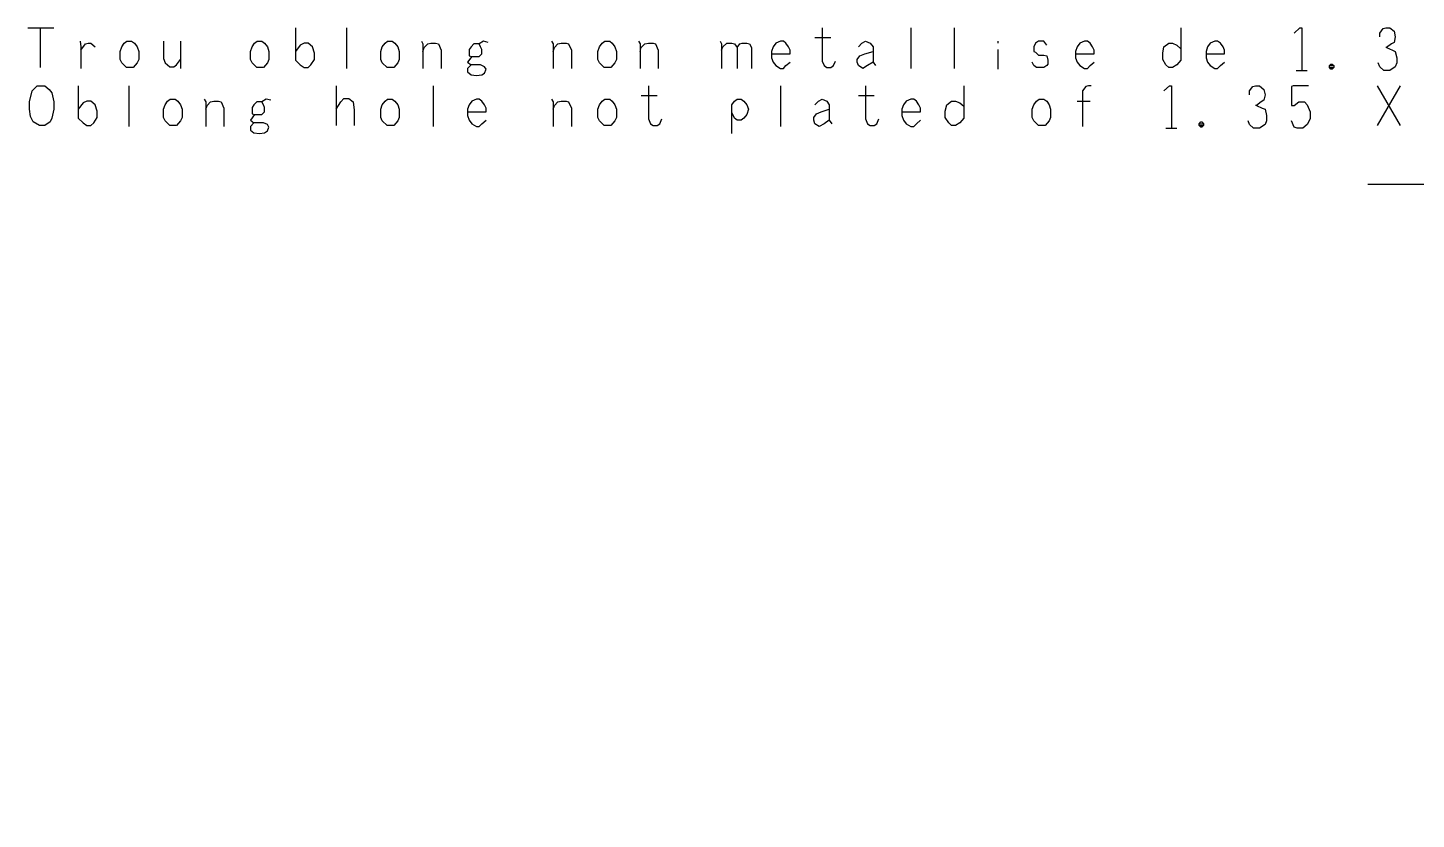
# Model space of a CAD drawing. Header units: millimetres. Extents: x 0 to 1189, y 35 to 806.
# Drawn here: x 332.9 to 420.8, y 500.2 to 550.3 of the extents above; entities that cross this region are included whole.
import ezdxf

# ---------------------------------------------------------------- set-up
doc = ezdxf.new("R2010")
doc.units = ezdxf.units.MM
doc.layers.add('Pen 1', color=7, linetype='Continuous')

msp = doc.modelspace()

# ---------------------------------------------------------------- linework, layer by layer
at = {"layer": 'Pen 1', "color": 7, "lineweight": 30}
for p, q in [((332.9, 550.325), (334.55, 550.325)), ((333.675, 550.325), (333.675, 547.8)), ((353.075, 550.325), (353.075, 547.75)), ((382.75, 549.7), (383.75, 549.7)), ((388.825, 550.325), (388.825, 547.75)), ((391.575, 550.325), (391.575, 547.75)), ((342.575, 549.475), (342.575, 547.75)), ((394.325, 549.475), (394.325, 549.35)), ((394.325, 548.95), (394.325, 547.7)), ((415.325, 547.8), (415.6, 547.8)), ((413.225, 547.625), (413.925, 547.625)), ((339.3, 546.65), (339.3, 544.075)), ((352.425, 546.65), (352.425, 544.125)), ((358.575, 546.65), (358.575, 544.075)), ((371.75, 546.025), (372.75, 546.025)), ((380.575, 546.65), (380.575, 544.075)), ((385.5, 546.025), (386.5, 546.025)), ((418.35, 546.65), (419.8, 544.125)), ((419.8, 546.65), (418.35, 544.125)), ((399.35, 545.675), (400.175, 545.675)), ((404.975, 543.975), (405.675, 543.975)), ((407.075, 544.125), (407.35, 544.125))]:
    msp.add_line(p, q, dxfattribs=at)
for points in [[(349.85, 550.325), (349.85, 548.275), (350.15, 547.975), (350.4, 547.8), (350.65, 547.8), (350.825, 547.975), (351.05, 548.325), (351.05, 548.725), (350.925, 549.125), (350.65, 549.35), (350.4, 549.35), (350.15, 549.225), (349.85, 548.825)], [(383.2, 550.325), (383.2, 548.2), (383.325, 547.925), (383.5, 547.8), (383.75, 547.8), (383.925, 547.925), (384.05, 548.2)], [(405.925, 550.325), (405.925, 548.275), (405.675, 547.975), (405.4, 547.8), (405.15, 547.8), (404.975, 547.975), (404.775, 548.325), (404.775, 548.725), (404.85, 549.125), (405.15, 549.35), (405.4, 549.35), (405.675, 549.225), (405.925, 549)], [(413.1, 549.975), (413.45, 550.325), (413.575, 550.325), (413.575, 547.625)], [(418.525, 549.75), (418.525, 549.975), (418.725, 550.275), (418.9, 550.325), (419.15, 550.325), (419.425, 550.1), (419.5, 549.75), (419.425, 549.4), (419.25, 549.3), (418.95, 549.075), (418.9, 549.075)], [(336.225, 549.475), (336.25, 549.125), (336.25, 547.75)], [(336.25, 548.9), (336.55, 549.3), (336.725, 549.35), (336.9, 549.35), (337.175, 549.125)], [(339.175, 549.475), (339.475, 549.475), (339.65, 549.35), (339.825, 549.125), (339.925, 548.825), (339.925, 548.325), (339.825, 548.1), (339.575, 547.8), (339.15, 547.8), (338.85, 548.1), (338.75, 548.325), (338.75, 548.825), (338.85, 549.125), (339, 549.35), (339.175, 549.475)], [(341.5, 549.475), (341.5, 548.375), (341.6, 548.1), (341.9, 547.85), (342.15, 547.85), (342.325, 547.975), (342.575, 548.325)], [(347.425, 549.475), (347.725, 549.475), (347.9, 549.35), (348.075, 549.125), (348.175, 548.825), (348.175, 548.325), (348.075, 548.1), (347.825, 547.8), (347.4, 547.8), (347.1, 548.1), (347, 548.325), (347, 548.825), (347.1, 549.125), (347.25, 549.35), (347.425, 549.475)], [(355.675, 549.475), (355.975, 549.475), (356.15, 549.35), (356.325, 549.125), (356.425, 548.825), (356.425, 548.325), (356.325, 548.1), (356.075, 547.8), (355.65, 547.8), (355.35, 548.1), (355.25, 548.325), (355.25, 548.825), (355.35, 549.125), (355.525, 549.35), (355.675, 549.475)], [(357.825, 549.475), (357.925, 549.3), (357.925, 547.75)], [(357.925, 548.825), (358, 549.075), (358.225, 549.3), (358.425, 549.35), (358.725, 549.35), (358.9, 549.3), (359.075, 548.9), (359.075, 547.75)], [(362.05, 549.4), (361.75, 549.475), (361.475, 549.3), (361.15, 549.3), (360.975, 549.125), (360.85, 548.95), (360.85, 548.55), (361.025, 548.5), (361.475, 548.5), (361.65, 548.675), (361.65, 548.95), (361.575, 549.125), (361.475, 549.3)], [(366.075, 549.475), (366.175, 549.3), (366.175, 547.75)], [(366.175, 548.825), (366.25, 549.075), (366.475, 549.3), (366.675, 549.35), (367, 549.35), (367.15, 549.3), (367.325, 548.9), (367.325, 547.75)], [(369.45, 549.475), (369.75, 549.475), (369.9, 549.35), (370.075, 549.125), (370.175, 548.825), (370.175, 548.325), (370.075, 548.1), (369.825, 547.8), (369.4, 547.8), (369.1, 548.1), (369, 548.325), (369, 548.825), (369.1, 549.125), (369.275, 549.35), (369.45, 549.475)], [(371.575, 549.475), (371.675, 549.3), (371.675, 547.75)], [(371.675, 548.825), (371.75, 549.075), (371.975, 549.3), (372.2, 549.35), (372.5, 549.35), (372.65, 549.3), (372.825, 548.9), (372.825, 547.75)], [(376.75, 549.475), (376.825, 549.3), (376.825, 547.75)], [(376.825, 548.9), (376.925, 549.125), (377.175, 549.35), (377.475, 549.35), (377.65, 549.3), (377.825, 549.075), (377.825, 547.75)], [(377.825, 549.075), (378, 549.3), (378.15, 549.35), (378.425, 549.35), (378.6, 549.3), (378.725, 549.075), (378.725, 547.75)], [(380, 548.675), (381.175, 548.675), (381.175, 548.9), (381.075, 549.125), (380.9, 549.35), (380.75, 549.475), (380.575, 549.475), (380.275, 549.35), (380.1, 549.125), (380, 548.825), (380, 548.425), (380.1, 548.15), (380.275, 547.925), (380.575, 547.75), (380.75, 547.75), (380.9, 547.925), (381.175, 548.15)], [(386.425, 548.15), (386.075, 547.925), (385.775, 547.75), (385.5, 547.925), (385.425, 548.15), (385.425, 548.325), (385.6, 548.55), (385.9, 548.675), (386.425, 548.825)], [(385.5, 549.125), (385.725, 549.35), (385.95, 549.475), (386.25, 549.35), (386.425, 549.125), (386.425, 548.825), (386.425, 548.15), (386.575, 547.925)], [(397.425, 549.225), (397.25, 549.475), (396.9, 549.475), (396.725, 549.35), (396.6, 549.125), (396.6, 548.825), (396.725, 548.775), (396.9, 548.6), (397.25, 548.6), (397.425, 548.55), (397.5, 548.275), (397.5, 548.025), (397.425, 547.925), (397.25, 547.8), (396.775, 547.8), (396.6, 547.925), (396.5, 548.15)], [(399.25, 548.675), (400.425, 548.675), (400.425, 548.9), (400.325, 549.125), (400.175, 549.35), (400, 549.475), (399.825, 549.475), (399.525, 549.35), (399.35, 549.125), (399.25, 548.825), (399.25, 548.425), (399.35, 548.15), (399.525, 547.925), (399.825, 547.75), (400, 547.75), (400.175, 547.925), (400.425, 548.15)], [(407.525, 548.675), (408.675, 548.675), (408.675, 548.9), (408.6, 549.125), (408.425, 549.35), (408.25, 549.475), (408.075, 549.475), (407.775, 549.35), (407.6, 549.125), (407.525, 548.825), (407.525, 548.425), (407.6, 548.15), (407.775, 547.925), (408.075, 547.75), (408.25, 547.75), (408.425, 547.925), (408.675, 548.15)], [(418.95, 549.075), (419.325, 548.9), (419.5, 548.825), (419.6, 548.425), (419.6, 548.1), (419.5, 547.85), (419.15, 547.625), (418.775, 547.625), (418.525, 547.85), (418.425, 548.1)], [(361.025, 548.5), (360.75, 548.15), (360.975, 547.975), (360.75, 547.75), (360.75, 547.525), (360.975, 547.35), (361.325, 547.3), (361.65, 547.35), (361.825, 547.45), (361.925, 547.7), (361.825, 547.85), (361.575, 547.975), (360.975, 547.975)], [(415.325, 547.925), (415.425, 548.025), (415.5, 548.025), (415.6, 547.925), (415.6, 547.8), (415.5, 547.7), (415.425, 547.7), (415.325, 547.8), (415.325, 547.925), (415.6, 547.925)], [(333.5, 546.65), (333.975, 546.65), (334.25, 546.425), (334.425, 546.2), (334.55, 545.625), (334.55, 545.175), (334.425, 544.6), (334.325, 544.375), (333.975, 544.125), (333.65, 544.125), (333.25, 544.375), (333.075, 544.7), (333, 545.175), (333, 545.625), (333.175, 546.325), (333.5, 546.65)], [(336.1, 546.65), (336.1, 544.6), (336.4, 544.3), (336.65, 544.125), (336.9, 544.125), (337.075, 544.3), (337.3, 544.65), (337.3, 545.05), (337.175, 545.45), (336.9, 545.675), (336.65, 545.675), (336.4, 545.575), (336.1, 545.175)], [(372.2, 546.65), (372.2, 544.55), (372.325, 544.25), (372.5, 544.125), (372.75, 544.125), (372.925, 544.25), (373.05, 544.55)], [(385.95, 546.65), (385.95, 544.55), (386.075, 544.25), (386.25, 544.125), (386.5, 544.125), (386.675, 544.25), (386.8, 544.55)], [(392.175, 546.65), (392.175, 544.6), (391.925, 544.3), (391.65, 544.125), (391.4, 544.125), (391.225, 544.3), (391, 544.65), (391, 545.05), (391.1, 545.45), (391.4, 545.675), (391.65, 545.675), (391.925, 545.575), (392.175, 545.35)], [(400.25, 546.65), (400.075, 546.65), (399.9, 546.6), (399.7, 546.325), (399.7, 544.075)], [(404.85, 546.325), (405.2, 546.65), (405.325, 546.65), (405.325, 543.975)], [(410.275, 546.075), (410.275, 546.325), (410.475, 546.6), (410.65, 546.65), (410.9, 546.65), (411.175, 546.425), (411.25, 546.075), (411.175, 545.75), (411, 545.625), (410.7, 545.4), (410.65, 545.4)], [(414, 546.65), (413.025, 546.65), (412.925, 546.6), (412.925, 545.4), (413.1, 545.4), (413.4, 545.625), (413.75, 545.625), (413.925, 545.45), (414.1, 545), (414.1, 544.55), (413.925, 544.2), (413.65, 543.975), (413.275, 543.975), (413.1, 544.025), (412.925, 544.425)], [(341.925, 545.8), (342.225, 545.8), (342.4, 545.675), (342.575, 545.45), (342.675, 545.175), (342.675, 544.65), (342.575, 544.425), (342.325, 544.125), (341.9, 544.125), (341.6, 544.425), (341.5, 544.65), (341.5, 545.175), (341.6, 545.45), (341.75, 545.675), (341.925, 545.8)], [(344.075, 545.8), (344.175, 545.625), (344.175, 544.075)], [(344.175, 545.175), (344.25, 545.4), (344.475, 545.625), (344.675, 545.675), (344.975, 545.675), (345.15, 545.625), (345.325, 545.225), (345.325, 544.075)], [(348.3, 545.75), (348, 545.8), (347.725, 545.625), (347.4, 545.625), (347.225, 545.45), (347.1, 545.275), (347.1, 544.875), (347.25, 544.825), (347.725, 544.825), (347.9, 545), (347.9, 545.275), (347.825, 545.45), (347.725, 545.625)], [(352.425, 545.175), (352.725, 545.625), (352.925, 545.85), (353.225, 545.85), (353.5, 545.625), (353.575, 545.1), (353.575, 544.125)], [(355.675, 545.8), (355.975, 545.8), (356.15, 545.675), (356.325, 545.45), (356.425, 545.175), (356.425, 544.65), (356.325, 544.425), (356.075, 544.125), (355.65, 544.125), (355.35, 544.425), (355.25, 544.65), (355.25, 545.175), (355.35, 545.45), (355.525, 545.675), (355.675, 545.8)], [(360.75, 545), (361.925, 545), (361.925, 545.225), (361.825, 545.45), (361.65, 545.675), (361.475, 545.8), (361.325, 545.8), (361.025, 545.675), (360.85, 545.45), (360.75, 545.175), (360.75, 544.775), (360.85, 544.475), (361.025, 544.25), (361.325, 544.075), (361.475, 544.075), (361.65, 544.25), (361.925, 544.475)], [(366.075, 545.8), (366.175, 545.625), (366.175, 544.075)], [(366.175, 545.175), (366.25, 545.4), (366.475, 545.625), (366.675, 545.675), (367, 545.675), (367.15, 545.625), (367.325, 545.225), (367.325, 544.075)], [(369.45, 545.8), (369.75, 545.8), (369.9, 545.675), (370.075, 545.45), (370.175, 545.175), (370.175, 544.65), (370.075, 544.425), (369.825, 544.125), (369.4, 544.125), (369.1, 544.425), (369, 544.65), (369, 545.175), (369.1, 545.45), (369.275, 545.675), (369.45, 545.8)], [(377.475, 543.625), (377.475, 545.45), (377.65, 545.675), (377.825, 545.8), (378.075, 545.8), (378.25, 545.675), (378.425, 545.45), (378.55, 545.175), (378.425, 544.825), (378.25, 544.6), (378.075, 544.475), (377.825, 544.475), (377.65, 544.6), (377.475, 544.95)], [(383.65, 544.475), (383.325, 544.25), (383.025, 544.075), (382.75, 544.25), (382.675, 544.475), (382.675, 544.65), (382.85, 544.875), (383.15, 545), (383.65, 545.175)], [(382.75, 545.45), (382.975, 545.675), (383.2, 545.8), (383.5, 545.675), (383.65, 545.45), (383.65, 545.175), (383.65, 544.475), (383.825, 544.25)], [(388.25, 545), (389.425, 545), (389.425, 545.225), (389.325, 545.45), (389.175, 545.675), (389, 545.8), (388.825, 545.8), (388.525, 545.675), (388.35, 545.45), (388.25, 545.175), (388.25, 544.775), (388.35, 544.475), (388.525, 544.25), (388.825, 544.075), (389, 544.075), (389.175, 544.25), (389.425, 544.475)], [(396.95, 545.8), (397.25, 545.8), (397.425, 545.675), (397.575, 545.45), (397.675, 545.175), (397.675, 544.65), (397.575, 544.425), (397.325, 544.125), (396.9, 544.125), (396.6, 544.425), (396.5, 544.65), (396.5, 545.175), (396.6, 545.45), (396.775, 545.675), (396.95, 545.8)], [(410.7, 545.4), (411.075, 545.225), (411.25, 545.175), (411.35, 544.775), (411.35, 544.425), (411.25, 544.2), (410.9, 543.975), (410.525, 543.975), (410.275, 544.2), (410.175, 544.425)], [(347.25, 544.825), (347, 544.475), (347.225, 544.3), (347, 544.075), (347, 543.85), (347.225, 543.675), (347.575, 543.625), (347.9, 543.675), (348.075, 543.8), (348.175, 544.025), (348.075, 544.2), (347.825, 544.3), (347.225, 544.3)], [(407.075, 544.25), (407.175, 544.375), (407.25, 544.375), (407.35, 544.25), (407.35, 544.125), (407.25, 544.025), (407.175, 544.025), (407.075, 544.125), (407.075, 544.25), (407.35, 544.25)], [(481.25, 500.2), (441.05, 540.4), (417.75, 540.4)]]:
    msp.add_lwpolyline(points, dxfattribs=at)

doc.saveas('drawing.dxf')
